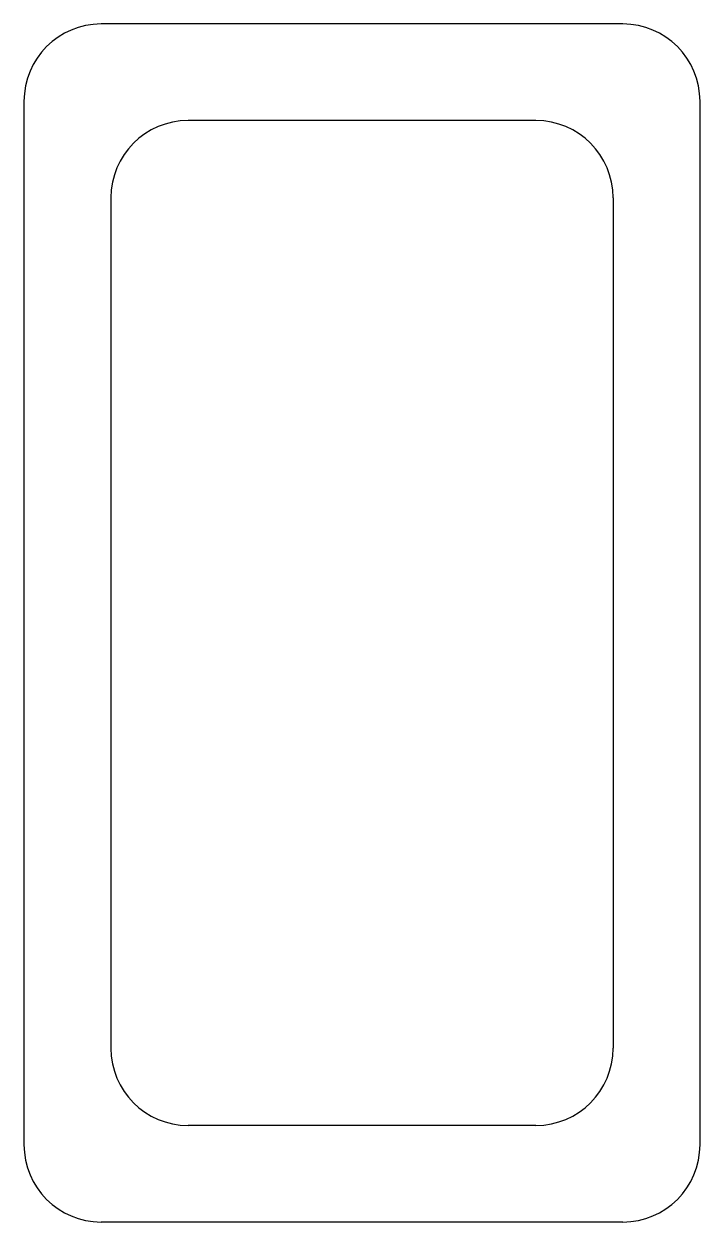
# Model space of a CAD drawing. Header units: millimetres. Extents: x 0 to 35, y 0 to 62.
import ezdxf

# ---------------------------------------------------------------- set-up
doc = ezdxf.new("R2010")
doc.units = ezdxf.units.MM
doc.layers.add('3', color=7, linetype='Continuous', true_color=0xffffff)

msp = doc.modelspace()

# ---------------------------------------------------------------- linework, layer by layer
at = {"layer": '3', "color": 30, "linetype": 'Continuous', "lineweight": 25}
for p, q in [((31, 62), (4, 62)), ((0, 58), (0, 4)), ((35, 4), (35, 58)), ((26.5, 57), (8.5, 57)), ((4.5, 53), (4.5, 9)), ((30.5, 53), (30.5, 9)), ((26.5, 5), (8.5, 5)), ((31, 0), (4, 0))]:
    msp.add_line(p, q, dxfattribs=at)
for centre, start, end in [((4, 58), 90, 180), ((31, 58), 0, 90), ((8.5, 53), 90, 180), ((26.5, 53), 0, 90), ((8.5, 9), 180, 270), ((26.5, 9), 270, 0), ((4, 4), 180, 270), ((31, 4), 270, 0)]:
    msp.add_arc(centre, 4, start, end, dxfattribs=at)

doc.saveas('drawing.dxf')
